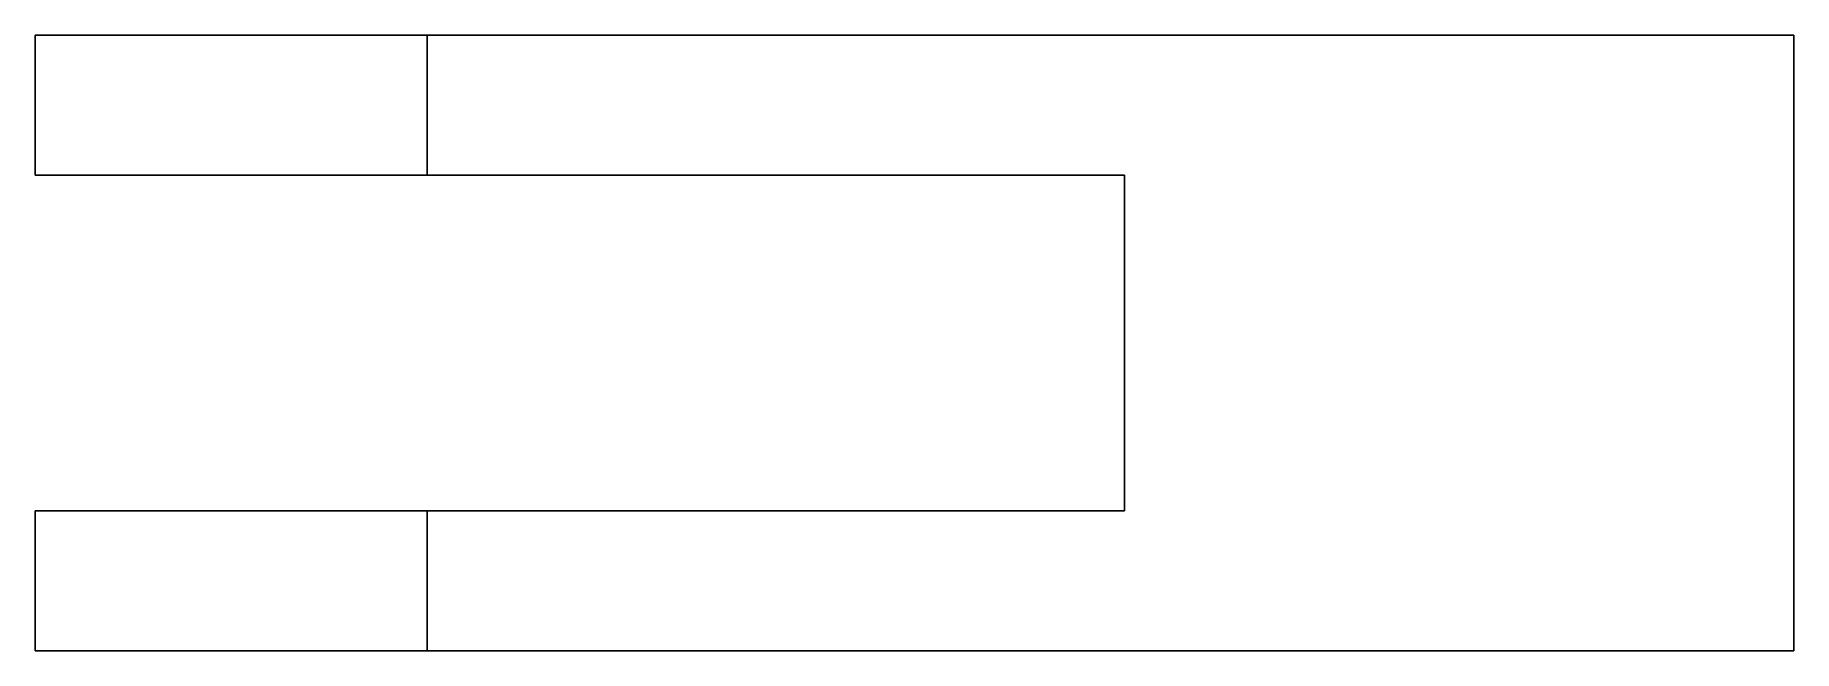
# Model space of a CAD drawing. Header units: metres. Extents: x -18.9 to 43.9, y -22 to 0.
import ezdxf

# ---------------------------------------------------------------- set-up
doc = ezdxf.new("R2010")
doc.units = ezdxf.units.M

msp = doc.modelspace()

# ---------------------------------------------------------------- linework, layer by layer
for points in [[(-18.9, -5), (-18.9, -4.9), (-18.9, -4.8), (-18.9, -4.7), (-18.9, -4.6), (-18.9, -4.5), (-18.9, -4.4), (-18.9, -4.3), (-18.9, -4.2), (-18.9, -4.1), (-18.9, -4), (-18.9, -3.9), (-18.9, -3.8), (-18.9, -3.7), (-18.9, -3.6), (-18.9, -3.5), (-18.9, -3.4), (-18.9, -3.3), (-18.9, -3.2), (-18.9, -3.1), (-18.9, -3), (-18.9, -2.9), (-18.9, -2.8), (-18.9, -2.7), (-18.9, -2.6), (-18.9, -2.5), (-18.9, -2.4), (-18.9, -2.3), (-18.9, -2.2), (-18.9, -2.1), (-18.9, -2), (-18.9, -1.9), (-18.9, -1.8), (-18.9, -1.7), (-18.9, -1.6), (-18.9, -1.5), (-18.9, -1.4), (-18.9, -1.3), (-18.9, -1.2), (-18.9, -1.1), (-18.9, -1), (-18.9, -0.9), (-18.9, -0.8), (-18.9, -0.7), (-18.9, -0.6), (-18.9, -0.5), (-18.9, -0.4), (-18.9, -0.3), (-18.9, -0.2), (-18.9, -0.1), (-18.9, 0)], [(-4.9, 0), (-4.949, 0), (-4.998, 0), (-5.047, 0), (-5.138, 0), (-5.283, 0), (-5.428, 0), (-5.573, 0), (-5.793, 0), (-6.027, 0), (-6.26, 0), (-6.516, 0), (-6.826, 0), (-7.137, 0), (-7.447, 0), (-7.801, 0), (-8.173, 0), (-8.544, 0), (-8.922, 0), (-9.336, 0), (-9.751, 0), (-10.165, 0), (-10.592, 0), (-11.028, 0), (-11.464, 0), (-11.9, 0), (-12.336, 0), (-12.772, 0), (-13.208, 0), (-13.635, 0), (-14.049, 0), (-14.464, 0), (-14.878, 0), (-15.256, 0), (-15.627, 0), (-15.999, 0), (-16.353, 0), (-16.663, 0), (-16.974, 0), (-17.284, 0), (-17.54, 0), (-17.773, 0), (-18.007, 0), (-18.227, 0), (-18.372, 0), (-18.517, 0), (-18.662, 0), (-18.753, 0), (-18.802, 0), (-18.851, 0), (-18.9, 0)], [(-4.9, -5), (-4.9, -4.9), (-4.9, -4.8), (-4.9, -4.7), (-4.9, -4.6), (-4.9, -4.5), (-4.9, -4.4), (-4.9, -4.3), (-4.9, -4.2), (-4.9, -4.1), (-4.9, -4), (-4.9, -3.9), (-4.9, -3.8), (-4.9, -3.7), (-4.9, -3.6), (-4.9, -3.5), (-4.9, -3.4), (-4.9, -3.3), (-4.9, -3.2), (-4.9, -3.1), (-4.9, -3), (-4.9, -2.9), (-4.9, -2.8), (-4.9, -2.7), (-4.9, -2.6), (-4.9, -2.5), (-4.9, -2.4), (-4.9, -2.3), (-4.9, -2.2), (-4.9, -2.1), (-4.9, -2), (-4.9, -1.9), (-4.9, -1.8), (-4.9, -1.7), (-4.9, -1.6), (-4.9, -1.5), (-4.9, -1.4), (-4.9, -1.3), (-4.9, -1.2), (-4.9, -1.1), (-4.9, -1), (-4.9, -0.9), (-4.9, -0.8), (-4.9, -0.7), (-4.9, -0.6), (-4.9, -0.5), (-4.9, -0.4), (-4.9, -0.3), (-4.9, -0.2), (-4.9, -0.1), (-4.9, 0)], [(43.9, 0), (42.924, 0), (41.948, 0), (40.972, 0), (39.996, 0), (39.02, 0), (38.044, 0), (37.068, 0), (36.092, 0), (35.116, 0), (34.14, 0), (33.164, 0), (32.188, 0), (31.212, 0), (30.236, 0), (29.26, 0), (28.284, 0), (27.308, 0), (26.332, 0), (25.356, 0), (24.38, 0), (23.404, 0), (22.428, 0), (21.452, 0), (20.476, 0), (19.5, 0), (18.524, 0), (17.548, 0), (16.572, 0), (15.596, 0), (14.62, 0), (13.644, 0), (12.668, 0), (11.692, 0), (10.716, 0), (9.74, 0), (8.764, 0), (7.788, 0), (6.812, 0), (5.836, 0), (4.86, 0), (3.884, 0), (2.908, 0), (1.932, 0), (0.956, 0), (-0.02, 0), (-0.996, 0), (-1.972, 0), (-2.948, 0), (-3.924, 0), (-4.9, 0)], [(43.9, -22), (43.9, -21.56), (43.9, -21.12), (43.9, -20.68), (43.9, -20.24), (43.9, -19.8), (43.9, -19.36), (43.9, -18.92), (43.9, -18.48), (43.9, -18.04), (43.9, -17.6), (43.9, -17.16), (43.9, -16.72), (43.9, -16.28), (43.9, -15.84), (43.9, -15.4), (43.9, -14.96), (43.9, -14.52), (43.9, -14.08), (43.9, -13.64), (43.9, -13.2), (43.9, -12.76), (43.9, -12.32), (43.9, -11.88), (43.9, -11.44), (43.9, -11), (43.9, -10.56), (43.9, -10.12), (43.9, -9.68), (43.9, -9.24), (43.9, -8.8), (43.9, -8.36), (43.9, -7.92), (43.9, -7.48), (43.9, -7.04), (43.9, -6.6), (43.9, -6.16), (43.9, -5.72), (43.9, -5.28), (43.9, -4.84), (43.9, -4.4), (43.9, -3.96), (43.9, -3.52), (43.9, -3.08), (43.9, -2.64), (43.9, -2.2), (43.9, -1.76), (43.9, -1.32), (43.9, -0.88), (43.9, -0.44), (43.9, 0)], [(-18.9, -5), (-18.851, -5), (-18.802, -5), (-18.753, -5), (-18.662, -5), (-18.517, -5), (-18.372, -5), (-18.227, -5), (-18.007, -5), (-17.773, -5), (-17.54, -5), (-17.284, -5), (-16.974, -5), (-16.663, -5), (-16.353, -5), (-15.999, -5), (-15.627, -5), (-15.256, -5), (-14.878, -5), (-14.464, -5), (-14.049, -5), (-13.635, -5), (-13.208, -5), (-12.772, -5), (-12.336, -5), (-11.9, -5), (-11.464, -5), (-11.028, -5), (-10.592, -5), (-10.165, -5), (-9.751, -5), (-9.336, -5), (-8.922, -5), (-8.544, -5), (-8.173, -5), (-7.801, -5), (-7.447, -5), (-7.137, -5), (-6.826, -5), (-6.516, -5), (-6.26, -5), (-6.027, -5), (-5.793, -5), (-5.573, -5), (-5.428, -5), (-5.283, -5), (-5.138, -5), (-5.047, -5), (-4.998, -5), (-4.949, -5), (-4.9, -5)], [(-4.9, -5), (-4.402, -5), (-3.904, -5), (-3.406, -5), (-2.908, -5), (-2.41, -5), (-1.912, -5), (-1.414, -5), (-0.916, -5), (-0.418, -5), (0.08, -5), (0.578, -5), (1.076, -5), (1.574, -5), (2.072, -5), (2.57, -5), (3.068, -5), (3.566, -5), (4.064, -5), (4.562, -5), (5.06, -5), (5.558, -5), (6.056, -5), (6.554, -5), (7.052, -5), (7.55, -5), (8.048, -5), (8.546, -5), (9.044, -5), (9.542, -5), (10.04, -5), (10.538, -5), (11.036, -5), (11.534, -5), (12.032, -5), (12.53, -5), (13.028, -5), (13.526, -5), (14.024, -5), (14.522, -5), (15.02, -5), (15.518, -5), (16.016, -5), (16.514, -5), (17.012, -5), (17.51, -5), (18.008, -5), (18.506, -5), (19.004, -5), (19.502, -5), (20, -5)], [(20, -5), (20, -5.24), (20, -5.48), (20, -5.72), (20, -5.96), (20, -6.2), (20, -6.44), (20, -6.68), (20, -6.92), (20, -7.16), (20, -7.4), (20, -7.64), (20, -7.88), (20, -8.12), (20, -8.36), (20, -8.6), (20, -8.84), (20, -9.08), (20, -9.32), (20, -9.56), (20, -9.8), (20, -10.04), (20, -10.28), (20, -10.52), (20, -10.76), (20, -11), (20, -11.24), (20, -11.48), (20, -11.72), (20, -11.96), (20, -12.2), (20, -12.44), (20, -12.68), (20, -12.92), (20, -13.16), (20, -13.4), (20, -13.64), (20, -13.88), (20, -14.12), (20, -14.36), (20, -14.6), (20, -14.84), (20, -15.08), (20, -15.32), (20, -15.56), (20, -15.8), (20, -16.04), (20, -16.28), (20, -16.52), (20, -16.76), (20, -17)], [(-4.9, -17), (-4.949, -17), (-4.998, -17), (-5.047, -17), (-5.138, -17), (-5.283, -17), (-5.428, -17), (-5.573, -17), (-5.793, -17), (-6.027, -17), (-6.26, -17), (-6.516, -17), (-6.826, -17), (-7.137, -17), (-7.447, -17), (-7.801, -17), (-8.173, -17), (-8.544, -17), (-8.922, -17), (-9.336, -17), (-9.751, -17), (-10.165, -17), (-10.592, -17), (-11.028, -17), (-11.464, -17), (-11.9, -17), (-12.336, -17), (-12.772, -17), (-13.208, -17), (-13.635, -17), (-14.049, -17), (-14.464, -17), (-14.878, -17), (-15.256, -17), (-15.627, -17), (-15.999, -17), (-16.353, -17), (-16.663, -17), (-16.974, -17), (-17.284, -17), (-17.54, -17), (-17.773, -17), (-18.007, -17), (-18.227, -17), (-18.372, -17), (-18.517, -17), (-18.662, -17), (-18.753, -17), (-18.802, -17), (-18.851, -17), (-18.9, -17)], [(-18.9, -22), (-18.9, -21.9), (-18.9, -21.8), (-18.9, -21.7), (-18.9, -21.6), (-18.9, -21.5), (-18.9, -21.4), (-18.9, -21.3), (-18.9, -21.2), (-18.9, -21.1), (-18.9, -21), (-18.9, -20.9), (-18.9, -20.8), (-18.9, -20.7), (-18.9, -20.6), (-18.9, -20.5), (-18.9, -20.4), (-18.9, -20.3), (-18.9, -20.2), (-18.9, -20.1), (-18.9, -20), (-18.9, -19.9), (-18.9, -19.8), (-18.9, -19.7), (-18.9, -19.6), (-18.9, -19.5), (-18.9, -19.4), (-18.9, -19.3), (-18.9, -19.2), (-18.9, -19.1), (-18.9, -19), (-18.9, -18.9), (-18.9, -18.8), (-18.9, -18.7), (-18.9, -18.6), (-18.9, -18.5), (-18.9, -18.4), (-18.9, -18.3), (-18.9, -18.2), (-18.9, -18.1), (-18.9, -18), (-18.9, -17.9), (-18.9, -17.8), (-18.9, -17.7), (-18.9, -17.6), (-18.9, -17.5), (-18.9, -17.4), (-18.9, -17.3), (-18.9, -17.2), (-18.9, -17.1), (-18.9, -17)], [(20, -17), (19.502, -17), (19.004, -17), (18.506, -17), (18.008, -17), (17.51, -17), (17.012, -17), (16.514, -17), (16.016, -17), (15.518, -17), (15.02, -17), (14.522, -17), (14.024, -17), (13.526, -17), (13.028, -17), (12.53, -17), (12.032, -17), (11.534, -17), (11.036, -17), (10.538, -17), (10.04, -17), (9.542, -17), (9.044, -17), (8.546, -17), (8.048, -17), (7.55, -17), (7.052, -17), (6.554, -17), (6.056, -17), (5.558, -17), (5.06, -17), (4.562, -17), (4.064, -17), (3.566, -17), (3.068, -17), (2.57, -17), (2.072, -17), (1.574, -17), (1.076, -17), (0.578, -17), (0.08, -17), (-0.418, -17), (-0.916, -17), (-1.414, -17), (-1.912, -17), (-2.41, -17), (-2.908, -17), (-3.406, -17), (-3.904, -17), (-4.402, -17), (-4.9, -17)], [(-4.9, -22), (-4.9, -21.9), (-4.9, -21.8), (-4.9, -21.7), (-4.9, -21.6), (-4.9, -21.5), (-4.9, -21.4), (-4.9, -21.3), (-4.9, -21.2), (-4.9, -21.1), (-4.9, -21), (-4.9, -20.9), (-4.9, -20.8), (-4.9, -20.7), (-4.9, -20.6), (-4.9, -20.5), (-4.9, -20.4), (-4.9, -20.3), (-4.9, -20.2), (-4.9, -20.1), (-4.9, -20), (-4.9, -19.9), (-4.9, -19.8), (-4.9, -19.7), (-4.9, -19.6), (-4.9, -19.5), (-4.9, -19.4), (-4.9, -19.3), (-4.9, -19.2), (-4.9, -19.1), (-4.9, -19), (-4.9, -18.9), (-4.9, -18.8), (-4.9, -18.7), (-4.9, -18.6), (-4.9, -18.5), (-4.9, -18.4), (-4.9, -18.3), (-4.9, -18.2), (-4.9, -18.1), (-4.9, -18), (-4.9, -17.9), (-4.9, -17.8), (-4.9, -17.7), (-4.9, -17.6), (-4.9, -17.5), (-4.9, -17.4), (-4.9, -17.3), (-4.9, -17.2), (-4.9, -17.1), (-4.9, -17)], [(-4.9, -22), (-4.949, -22), (-4.998, -22), (-5.047, -22), (-5.138, -22), (-5.283, -22), (-5.428, -22), (-5.573, -22), (-5.793, -22), (-6.027, -22), (-6.26, -22), (-6.516, -22), (-6.826, -22), (-7.137, -22), (-7.447, -22), (-7.801, -22), (-8.173, -22), (-8.544, -22), (-8.922, -22), (-9.336, -22), (-9.751, -22), (-10.165, -22), (-10.592, -22), (-11.028, -22), (-11.464, -22), (-11.9, -22), (-12.336, -22), (-12.772, -22), (-13.208, -22), (-13.635, -22), (-14.049, -22), (-14.464, -22), (-14.878, -22), (-15.256, -22), (-15.627, -22), (-15.999, -22), (-16.353, -22), (-16.663, -22), (-16.974, -22), (-17.284, -22), (-17.54, -22), (-17.773, -22), (-18.007, -22), (-18.227, -22), (-18.372, -22), (-18.517, -22), (-18.662, -22), (-18.753, -22), (-18.802, -22), (-18.851, -22), (-18.9, -22)], [(43.9, -22), (42.924, -22), (41.948, -22), (40.972, -22), (39.996, -22), (39.02, -22), (38.044, -22), (37.068, -22), (36.092, -22), (35.116, -22), (34.14, -22), (33.164, -22), (32.188, -22), (31.212, -22), (30.236, -22), (29.26, -22), (28.284, -22), (27.308, -22), (26.332, -22), (25.356, -22), (24.38, -22), (23.404, -22), (22.428, -22), (21.452, -22), (20.476, -22), (19.5, -22), (18.524, -22), (17.548, -22), (16.572, -22), (15.596, -22), (14.62, -22), (13.644, -22), (12.668, -22), (11.692, -22), (10.716, -22), (9.74, -22), (8.764, -22), (7.788, -22), (6.812, -22), (5.836, -22), (4.86, -22), (3.884, -22), (2.908, -22), (1.932, -22), (0.956, -22), (-0.02, -22), (-0.996, -22), (-1.972, -22), (-2.948, -22), (-3.924, -22), (-4.9, -22)]]:
    msp.add_lwpolyline(points)

doc.saveas('drawing.dxf')
